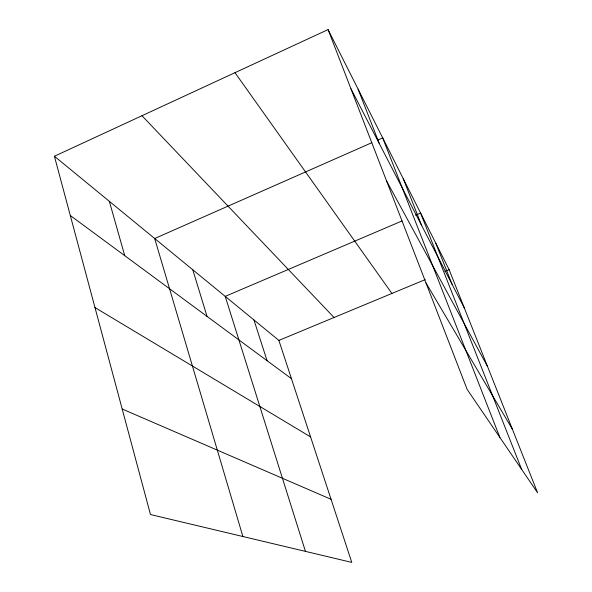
<?xml version="1.0" encoding="UTF-8"?>
<svg xmlns="http://www.w3.org/2000/svg" width="592" height="592" viewBox="0 0 592 592"><rect width="100%" height="100%" fill="white"/><g stroke="black" fill="none" stroke-linecap="round" stroke-linejoin="round"><path stroke-width="0.89" d="M54.405 156.244L278.891 340.415L351.774 562.4L150.486 514.544L54.405 156.244L328.079 29.6L449.143 269.671L537.595 492.781L467.125 389.373L328.079 29.6M371.791 142.716L154.682 238.517L242.89 536.515M377.666 140.126L382.691 137.906L499.863 437.414M402.012 220.964L225.212 296.377L305.442 551.389M415.517 215.207L420.586 213.046L521.648 469.382M278.891 340.415L425.226 279.609M444.873 271.447L449.143 269.671M122.189 409.013L331.054 499.293M94.986 307.574L310.563 436.889M70.3 215.51L291.456 378.688M141.984 115.721L334.043 317.497M234.987 72.675L391.919 293.447M425.996 282.946L512.413 429.259M386.598 181.011L487.534 366.515M350.96 88.807L464.365 308.069M435.904 243.423L452.066 284.293M403.211 178.592L421.585 225.352M358.101 89.133L379.28 143.553M253.953 319.961L267.073 360.698M192.77 269.76L207.052 316.417M109.328 201.302L124.749 255.692"/></g></svg>
